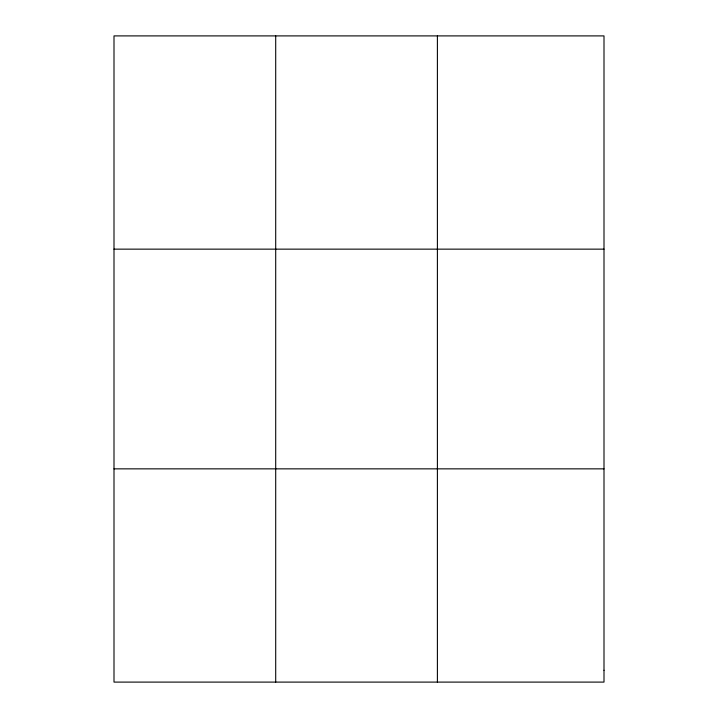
<?xml version="1.0" encoding="UTF-8"?>
<svg xmlns="http://www.w3.org/2000/svg" width="718" height="718" viewBox="0 0 718 718"><rect width="100%" height="100%" fill="white"/><g stroke="black" fill="none" stroke-linecap="round" stroke-linejoin="round"><path stroke-width="1.08" d="M275.703 682.1L275.703 35.9M437.397 682.1L437.397 35.9M114 249.146L604 249.146M114 468.854L604 468.854M604 670.253L604 682.1L114 682.1L114 35.9L604 35.9L604 670.253"/></g></svg>
